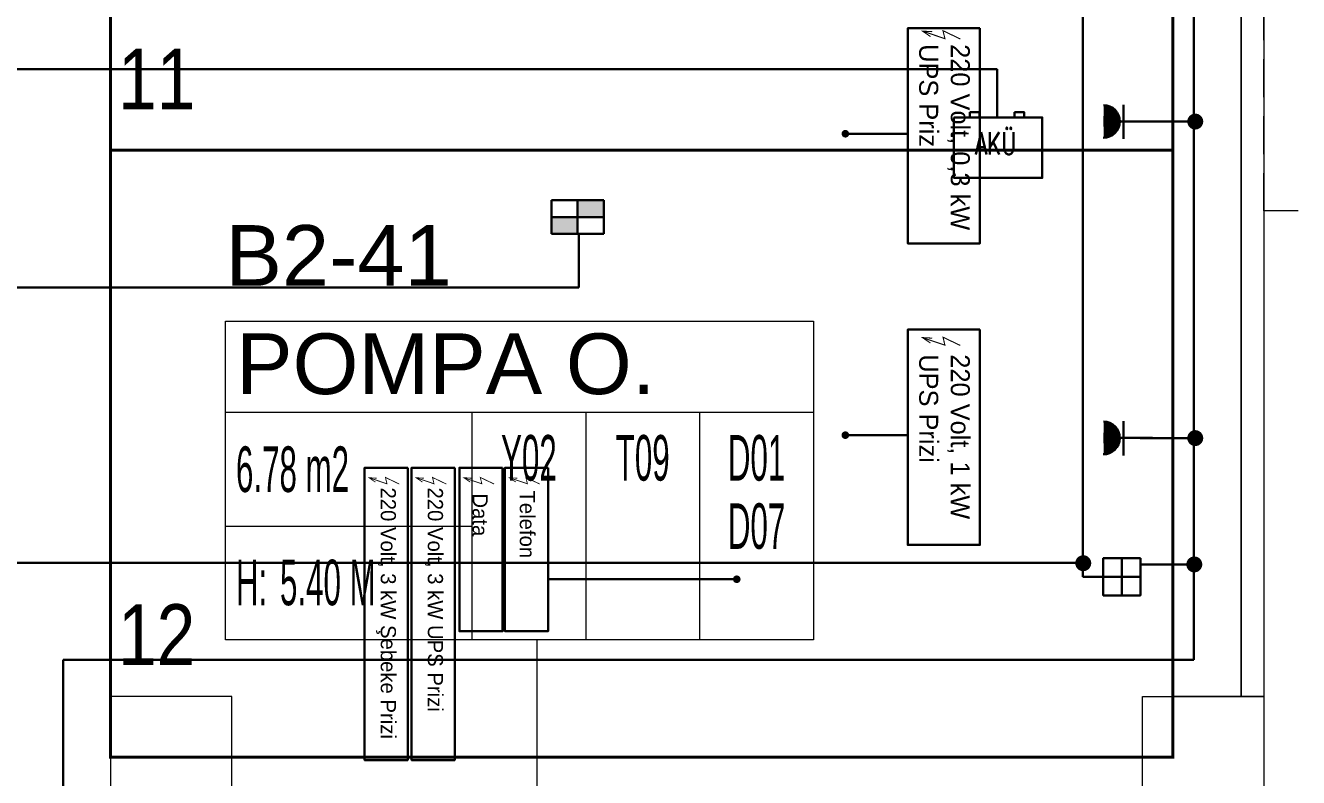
# Model space of a CAD drawing. Header units: metres. Extents: x -13194 to 152406, y -4219 to 19791.
# Drawn here: x 6004 to 6843, y 3226 to 3722 of the extents above; entities that cross this region are included whole.
import ezdxf
from ezdxf.enums import TextEntityAlignment as Align

# ---------------------------------------------------------------- set-up
doc = ezdxf.new("R2010")
doc.units = ezdxf.units.M
doc.header["$LTSCALE"] = 100
doc.header["$MEASUREMENT"] = 0
doc.linetypes.add('DOT2', pattern=[0.125, 0, -0.125])
doc.linetypes.add('HIDDEN', pattern=[0.375, 0.25, -0.125])
doc.layers.get('0').update_dxf_attribs({"color": 9, "lineweight": 9})
for name, color, linetype, lineweight in [('00', 9, 'Continuous', 9), ('01', 9, 'Continuous', 9), ('05', 9, 'Continuous', 9), ('06D', 9, 'Continuous', 9), ('20', 9, 'DOT2', 9), ('21', 9, 'Continuous', 9), ('21_mahal200', 9, 'Continuous', 9), ('E-DUVARA MONTE PRİZ KUTUSU', 7, 'Continuous', 30), ('E-EKİPMAN PANOSU', 7, 'Continuous', 30), ('E-KABLO', 7, 'Continuous', 30), ('E-KOMBİNE ETANŞ PRİZ (2x1 FAZ+4x3 FAZ)', 7, 'Continuous', 30), ('E-LINYE', 7, 'Continuous', 30), ('E-UPS PRİZ', 7, 'Continuous', 30), ('elektrik', 252, 'Continuous', 30)]:
    doc.layers.add(name, color=color, linetype=linetype, lineweight=lineweight)
doc.styles.add('Arial', font='arial.ttf', dxfattribs={"height": 2.5})
doc.styles.add('E-YAZI', font='txttw.shx')
doc.styles.add('MuuM_TEXT-STANDART', font='ARIALN.TTF')
doc.styles.get("Standard").update_dxf_attribs({"font": 'ARIALN.TTF'})
doc.dimstyles.new('MuuM_DIM200', dxfattribs={"dimscale": 20, "dimtxt": 2, "dimasz": 1, "dimexe": 1, "dimexo": 1, "dimgap": 1, "dimtad": 1, "dimdec": 1, "dimrnd": 0.5, "dimdsep": 46, "dimtxsty": 'MuuM_TEXT-STANDART', "dimblk": 'ARCHTICK', "dimcen": 0, "dimdle": 0.15, "dimclrd": 256, "dimclre": 256, "dimclrt": 256, "dimadec": 0, "dimazin": 0, "dimtfac": 5, "dimtdec": 1, "dimtix": 1, "dimtmove": 2, "dimatfit": 3, "dimldrblk": 'DOT', "dimfxl": 3, "dimfxlon": 1, "dimtolj": 1, "dimlwd": -1, "dimlwe": -1, "dimarcsym": 0})

# ---------------------------------------------------------------- blocks, each defined once
blk = doc.blocks.new('enerji')
at = {"color": 1, "true_color": 0xeb0000, "const_width": 10}
for points in [[(-400546, -608260), (-400624, -608423), (-400549, -608405), (-400620, -608616)], [(-400615, -608525), (-400620, -608616), (-400569, -608541)]]:
    blk.add_lwpolyline(points, dxfattribs=at)
blk = doc.blocks.new('_Dot')
at = {"color": 0, "linetype": 'ByBlock', "lineweight": -2}
blk.add_line((-0.5, 0), (-1, 0), dxfattribs=at)
at = {"color": 0, "linetype": 'ByBlock', "const_width": 0.5}
blk.add_lwpolyline([(-0.25, 0, 1), (0.25, 0, 1)], format="xyb", close=True, dxfattribs=at)
blk = doc.blocks.new('100_EKİPMAN PANOSU')
at = {"layer": 'E-EKİPMAN PANOSU', "color": 4}
for p, q in [((-3.07, 3.95), (3.07, 3.95)), ((-3.07, 0), (-3.07, 3.95)), ((0, 3.95), (0, 0)), ((3.07, 3.95), (3.07, 0)), ((-3.07, 1.97), (3.07, 1.97)), ((3.07, 0), (-3.07, 0))]:
    blk.add_line(p, q, dxfattribs=at)
for points in [[(0, 3.95), (3.07, 3.95), (0, 1.97), (3.07, 1.97)], [(-3.07, 1.97), (0, 1.97), (-3.07, 0), (0, 0)]]:
    blk.add_solid(points, dxfattribs=at)
blk = doc.blocks.new('E-AKU SARJ VE ENERJI UNITESI')
at = {"layer": 'E-KOMBİNE ETANŞ PRİZ (2x1 FAZ+4x3 FAZ)', "color": 2}
for points in [[(-185.5, 434), (-122.5, 434), (-122.5, 399), (-185.5, 399)], [(108.5, 434), (171.5, 434), (171.5, 399), (108.5, 399)], [(-290.5, 399), (290.5, 399), (290.5, 0), (-290.5, 0)]]:
    blk.add_lwpolyline(points, close=True, dxfattribs=at)
at = {"layer": 'E-KOMBİNE ETANŞ PRİZ (2x1 FAZ+4x3 FAZ)', "color": 2, "style": 'E-YAZI', "width": 0.7}
blk.add_text('AKÜ', height=147, dxfattribs=at).set_placement((-16.1, 242.9), align=Align.MIDDLE)
blk = doc.blocks.new('10_DUVARA MONTE PRİZ KUTUSU')
at = {"layer": 'E-DUVARA MONTE PRİZ KUTUSU', "color": 4}
for p, q in [((0, 24.5), (0, -24.5)), ((24.5, 0), (-24.5, 0))]:
    blk.add_line(p, q, dxfattribs=at)
blk.add_lwpolyline([(-24.5, -24.5), (24.5, -24.5), (24.5, 24.5), (-24.5, 24.5)], close=True, dxfattribs=at)
blk = doc.blocks.new('100_UPS PRİZ')
at = {"layer": 'E-UPS PRİZ', "color": 4}
for p, q in [((-1.223, 2.136), (1.279, 2.136)), ((0, 2.4), (0, 0))]:
    blk.add_line(p, q, dxfattribs=at)
at = {"layer": 'E-UPS PRİZ', "color": 4, "const_width": 1.2}
blk.add_lwpolyline([(-0.6, 3.584, 0.97398), (0.6, 3.584, 0.97398)], format="xyb", dxfattribs=at)
at = {"layer": 'E-UPS PRİZ', "color": 4}
blk.add_arc((0, 3.6), 1.2, 180.75513, 0.75513, dxfattribs=at)
blk = doc.blocks.new('p-kolon_80x80')
blk.add_lwpolyline([(-40, -40), (40, -40), (40, 40), (-40, 40)], close=True)
blk = doc.blocks.new('2.bod.sitatik')
at = {"layer": '01'}
blk.add_blockref('p-kolon_80x80', (6100, -5390), dxfattribs=at)
at = {"layer": '01', "xscale": -1, "rotation": 180}
blk.add_blockref('p-kolon_80x80', (6780, -5390), dxfattribs=at)
blk = doc.blocks.new('p-işyeri')
at = {"color": 0, "const_width": 2}
blk.add_lwpolyline([(200, 0), (200, 700), (-200, 700), (-200, 0)], close=True, dxfattribs=at)
blk = doc.blocks.new('p-birim')
blk.add_lwpolyline([(0, 0), (1, 0), (1, 1), (0, 1)], close=True)
blk = doc.blocks.new('_ArchTick')
at = {"color": 0, "linetype": 'ByBlock', "const_width": 0.15}
blk.add_lwpolyline([(-0.5, -0.5), (0.5, 0.5)], dxfattribs=at)
blk = doc.blocks.new('0_roomno2')
blk.add_lwpolyline([(19.375, -10.5), (0, -10.5), (0, 0), (19.375, 0)], close=True)
for points in [[(0, -3), (19.375, -3)], [(8.125, -3), (8.125, -10.5)], [(11.875, -3), (11.875, -10.5)], [(15.625, -3), (15.625, -10.5)], [(0, -6.75), (8.125, -6.75)]]:
    blk.add_lwpolyline(points)
at = {"style": 'MuuM_TEXT-STANDART', "width": 0.6}
blk.add_text('H:', height=1.5, dxfattribs=at).set_placement((0.35, -8.608), align=Align.MIDDLE_LEFT)
at = {"style": 'Arial'}
blk.add_attdef('ODANO', (0, 1.17), '', height=2, dxfattribs=at)
blk.add_attdef('MEKANADI', text='', height=2, dxfattribs=at).set_placement((0.35, -3), align=Align.BOTTOM_LEFT)
at = {"style": 'MuuM_TEXT-STANDART', "width": 0.6}
for tag, p in [('YER01', (10, -4.5)), ('TAVAN01', (13.75, -4.5)), ('DUVAR01', (17.5, -4.5)), ('YER02', (10, -6.75)), ('TAVAN02', (13.75, -6.75)), ('DUVAR02', (17.5, -6.75)), ('YER03', (10, -9)), ('TAVAN03', (13.75, -9)), ('DUVAR03', (17.5, -9))]:
    blk.add_attdef(tag, text='', height=1.5, dxfattribs=at).set_placement(p, align=Align.MIDDLE_CENTER)
for tag, p in [('M2', (0.35, -4.875)), ('TEMIZTAVANYUKSEKLIGI', (1.8, -8.608))]:
    blk.add_attdef(tag, text='', height=1.5, dxfattribs=at).set_placement(p, align=Align.MIDDLE_LEFT)
blk = doc.blocks.new('2.bod.Mimari')
at = {"layer": '00'}
blk.add_lwpolyline([(6820, -4630), (6820, -5350), (6805, -5350), (6805, -4630)], close=True, dxfattribs=at)
at = {"layer": '20', "linetype": 'HIDDEN'}
blk.add_lwpolyline([(6820, -4630), (7480, -4630), (7480, -5030), (6820, -5030)], close=True, dxfattribs=at)
at = {"layer": '05', "xscale": -45, "yscale": 720}
blk.add_blockref('p-birim', (6805, -5350), dxfattribs=at)
at = {"layer": '06D', "color": 89, "linetype": 'HIDDEN', "true_color": 0x2e4d23, "rotation": 90}
for p in [(6760, -4790), (6760, -5190)]:
    blk.add_blockref('p-işyeri', p, dxfattribs=at)
at = {"layer": '21_mahal200'}
ref = blk.add_blockref('0_roomno2', (6135.68, -5102.75), dxfattribs=dict(at, xscale=20, yscale=20, zscale=20))
ref.add_attrib('ODANO', 'B2-41', (6135.68, -5079.35), dxfattribs={"layer": '0', "height": 40, "style": 'Arial'})
ref.add_attrib('MEKANADI', 'POMPA O.', dxfattribs={"layer": '0', "height": 40, "style": 'Arial'}).set_placement((6142.68, -5162.75), align=Align.BOTTOM_LEFT)
ref.add_attrib('M2', '6.78 m2', dxfattribs={"layer": '0', "height": 30, "style": 'MuuM_TEXT-STANDART', "width": 0.6}).set_placement((6142.68, -5200.25), align=Align.MIDDLE_LEFT)
ref.add_attrib('TEMIZTAVANYUKSEKLIGI', '5.40 M', dxfattribs={"layer": '0', "height": 30, "style": 'MuuM_TEXT-STANDART', "width": 0.6}).set_placement((6171.68, -5274.91), align=Align.MIDDLE_LEFT)
ref.add_attrib('YER01', 'Y02', dxfattribs={"layer": '0', "height": 30, "style": 'MuuM_TEXT-STANDART', "width": 0.6}).set_placement((6335.68, -5192.75), align=Align.MIDDLE_CENTER)
ref.add_attrib('TAVAN01', 'T09', dxfattribs={"layer": '0', "height": 30, "style": 'MuuM_TEXT-STANDART', "width": 0.6}).set_placement((6410.68, -5192.75), align=Align.MIDDLE_CENTER)
ref.add_attrib('DUVAR01', 'D01', dxfattribs={"layer": '0', "height": 30, "style": 'MuuM_TEXT-STANDART', "width": 0.6}).set_placement((6485.68, -5192.75), align=Align.MIDDLE_CENTER)
ref.add_attrib('DUVAR02', 'D07', dxfattribs={"layer": '0', "height": 30, "style": 'MuuM_TEXT-STANDART', "width": 0.6}).set_placement((6485.68, -5237.75), align=Align.MIDDLE_CENTER)
at = {"layer": '21', "style": 'MuuM_TEXT-STANDART'}
for s, p in [('11', (6064.9, -4975)), ('12', (6064.9, -5341.26))]:
    blk.add_text(s, height=40, dxfattribs=at).set_placement(p, align=Align.BOTTOM_LEFT)
at = {"layer": '21_mahal200'}
blk.add_leader([(6341.02, -5490.12), (6341.02, -5312.75)], dimstyle='MuuM_DIM200', override={"dimasz": 1, "dimfxl": 10}, dxfattribs=at)

msp = doc.modelspace()

# ---------------------------------------------------------------- linework, layer by layer
at = {"layer": 'E-KABLO', "color": 5}
for p, q in [((6700.75, 3982.64), (6700.75, 3358.82)), ((5503.89, 3368.08), (6700.9, 3368.08)), ((6714.08, 3358.82), (6700.75, 3358.82))]:
    msp.add_line(p, q, dxfattribs=at)
at = {"layer": 'E-KABLO', "color": 6}
for p, q in [((6368.51, 3549.44), (6368.51, 3585.09)), ((5506.62, 3549.44), (6368.51, 3549.44))]:
    msp.add_line(p, q, dxfattribs=at)
at = {"layer": 'E-KABLO', "color": 4, "const_width": 5.25}
for points in [[(6777.35, 3658.91, -1), (6772.1, 3658.91, -1)], [(6777.35, 3450.25, -1), (6772.1, 3450.25, -1)], [(6776.73, 3366.98, -1), (6771.48, 3366.98, -1)]]:
    msp.add_lwpolyline(points, format="xyb", close=True, dxfattribs=at)
at = {"layer": 'E-KABLO', "color": 5, "const_width": 5.25}
msp.add_lwpolyline([(6703.55, 3367.79, -1), (6698.3, 3367.79, -1)], format="xyb", close=True, dxfattribs=at)
at = {"layer": 'E-KOMBİNE ETANŞ PRİZ (2x1 FAZ+4x3 FAZ)', "color": 2}
for p in [(5503.47, 3693.45), (6644.32, 3661.24)]:
    msp.add_line(p, (6644.32, 3693.45), dxfattribs=at)
at = {"layer": 'E-LINYE', "color": 4}
for p, q in [((6773.89, 3968.77), (6773.89, 3304.18)), ((6738.38, 3658.91), (6773.89, 3658.91)), ((6738.38, 3450.25), (6773.89, 3450.25)), ((6738.38, 3366.98), (6773.89, 3366.98)), ((6028.91, 2568.91), (6028.91, 3304.18)), ((6028.91, 3304.18), (6773.89, 3304.18))]:
    msp.add_line(p, q, dxfattribs=at)
at = {"layer": 'elektrik', "color": 1, "true_color": 0xeb0000}
for points in [[(6632.86, 3720.44), (6632.86, 3578.53), (6585.32, 3578.53), (6585.32, 3720.44)], [(6632.86, 3521.76), (6632.86, 3379.85), (6585.32, 3379.85), (6585.32, 3521.76)], [(6255.82, 3430.72), (6255.82, 3237.99), (6227.38, 3237.99), (6227.38, 3430.72)], [(6286.83, 3430.72), (6286.83, 3237.99), (6258.4, 3237.99), (6258.4, 3430.72)], [(6318.32, 3430.72), (6318.32, 3322.94), (6289.89, 3322.94), (6289.89, 3430.72)], [(6348.35, 3430.72), (6348.35, 3322.94), (6319.91, 3322.94), (6319.91, 3430.72)]]:
    msp.add_lwpolyline(points, close=True, dxfattribs=at)
for points in [[(6549.19, 3650.88), (6585.32, 3650.88)], [(6549.19, 3452.2), (6585.32, 3452.2)], [(6348.35, 3357.21), (6467.63, 3357.21)]]:
    msp.add_lwpolyline(points, dxfattribs=at)

# ---------------------------------------------------------------- block references
for name in ['2.bod.sitatik', '2.bod.Mimari']:
    msp.add_blockref(name, (0, 8630))
at = {"layer": 'E-DUVARA MONTE PRİZ KUTUSU', "color": 3, "xscale": 0.5, "yscale": 0.5, "zscale": 0.5, "rotation": 180}
msp.add_blockref('10_DUVARA MONTE PRİZ KUTUSU', (6726.32, 3358.82), dxfattribs=at)
at = {"layer": 'E-EKİPMAN PANOSU', "xscale": 5.600000000000001, "yscale": 5.600000000000001, "zscale": 5.600000000000001}
msp.add_blockref('100_EKİPMAN PANOSU', (6367.76, 3584.87), dxfattribs=at)
at = {"layer": 'E-KOMBİNE ETANŞ PRİZ (2x1 FAZ+4x3 FAZ)', "color": 4, "xscale": 0.1, "yscale": 0.1, "zscale": 0.1}
msp.add_blockref('E-AKU SARJ VE ENERJI UNITESI', (6644.82, 3621.78), dxfattribs=at)
at = {"layer": 'E-UPS PRİZ', "xscale": -9, "yscale": 9, "zscale": 9, "rotation": 90}
for p in [(6746.58, 3659.02), (6746.58, 3450.36)]:
    msp.add_blockref('100_UPS PRİZ', p, dxfattribs=at)
at = {"layer": 'elektrik', "color": 1, "lineweight": 0, "true_color": 0xeb0000, "xscale": 0.06999999999999999, "yscale": 0.06999999999999999, "zscale": 0.06999999999999999, "rotation": 270}
for p in [(49198.14, -24324.88), (49198.14, -24526.91)]:
    msp.add_blockref('enerji', p, dxfattribs=at)
at = {"layer": 'elektrik', "color": 1, "true_color": 0xeb0000}
for name, p, xscale, yscale, zscale, rotation in [('_Dot', (6544.19, 3650.88), 5, 5, 5, 180), ('_Dot', (6544.19, 3452.2), 5, 5, 5, 180), ('enerji', (40312.84, -19010.61), 0.05599999999999999, 0.05599999999999999, 0.05599999999999999, 270), ('enerji', (40343.85, -19010.61), 0.05599999999999999, 0.05599999999999999, 0.05599999999999999, 270), ('enerji', (40375.34, -19010.61), 0.05599999999999999, 0.05599999999999999, 0.05599999999999999, 270), ('enerji', (40405.37, -19010.61), 0.05599999999999999, 0.05599999999999999, 0.05599999999999999, 270)]:
    msp.add_blockref(name, p, dxfattribs=dict(at, xscale=xscale, yscale=yscale, zscale=zscale, rotation=rotation))
at = {"layer": 'elektrik', "color": 1, "true_color": 0xeb0000, "xscale": 5, "yscale": 5, "zscale": 5}
msp.add_blockref('_Dot', (6472.63, 3357.21), dxfattribs=at)

# ---------------------------------------------------------------- texts
at = {"layer": 'elektrik', "color": 1, "true_color": 0xeb0000, "attachment_point": 1, "rotation": 270}
for s, insert, char_height, width in [('{\\fCentury Gothic|b0|i0|c162|p34;22\\fCentury Gothic|b0|i0|c0|p34;0 Volt, \\fCentury Gothic|b0|i0|c162|p34;0,3\\fCentury Gothic|b0|i0|c0|p34; kW\\fCentury Gothic|b0|i0|c162|p34; \\PUPS Prizi}', (6626.18, 3709.92), 12.5, 290.6228), ('{\\fCentury Gothic|b0|i0|c162|p34;22\\fCentury Gothic|b0|i0|c0|p34;0 Volt, \\fCentury Gothic|b0|i0|c162|p34;1\\fCentury Gothic|b0|i0|c0|p34; kW\\fCentury Gothic|b0|i0|c162|p34; \\PUPS Prizi}', (6626.18, 3505.48), 12.5, 290.6228), ('{\\fCentury Gothic|b0|i0|c162|p34;22\\fCentury Gothic|b0|i0|c0|p34;0 Volt, 3 kW\\fCentury Gothic|b0|i0|c162|p34; Şebeke Prizi}', (6248.07, 3417.7), 10, 232.4982), ('{\\fCentury Gothic|b0|i0|c162|p34;22\\fCentury Gothic|b0|i0|c0|p34;0 Volt, 3 kW\\fCentury Gothic|b0|i0|c162|p34; UPS Prizi}', (6279.08, 3417.7), 10, 232.4982), ('{\\fCentury Gothic|b0|i0|c162|p34;Telefon}', (6339.7, 3415.73), 10, 232.4982), ('{\\fCentury Gothic|b0|i0|c162|p34;Data}', (6308.58, 3413.8), 10, 232.4982)]:
    msp.add_mtext(s, dxfattribs=dict(at, insert=insert, char_height=char_height, width=width))

doc.saveas('drawing.dxf')
